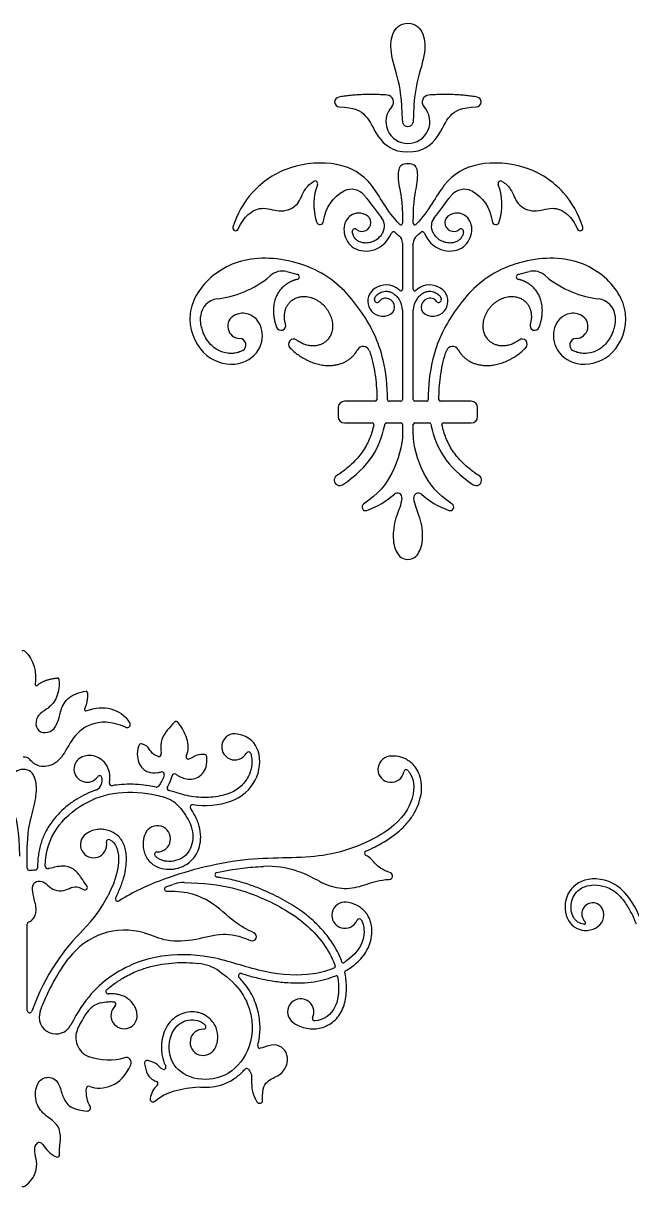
# Model space of a CAD drawing. Extents: x -103 to 101, y -110 to 99.
# Drawn here: x 56.3 to 78.24, y 56.62 to 98.58 of the extents above; entities that cross this region are included whole.
import ezdxf

# ---------------------------------------------------------------- set-up
doc = ezdxf.new("R2010")
doc.units = 0
doc.header["$MEASUREMENT"] = 0
doc.layers.add('LAYER_03', color=5, linetype='CONTINUOUS')

msp = doc.modelspace()

# ---------------------------------------------------------------- linework, layer by layer
at = {"layer": 'LAYER_03'}
for p, q in [((69.974, 90.648), (69.974, 88.984)), ((70.359, 88.984), (70.359, 90.648)), ((69.974, 88.233), (69.974, 85.004)), ((70.359, 85.004), (70.359, 88.233)), ((68.987, 84.946), (67.884, 84.946)), ((69.916, 84.946), (69.488, 84.946)), ((70.845, 84.946), (70.417, 84.946)), ((72.449, 84.946), (71.346, 84.946)), ((67.653, 84.715), (67.653, 84.393)), ((72.68, 84.393), (72.68, 84.715)), ((67.884, 84.162), (68.881, 84.162)), ((69.394, 84.162), (69.916, 84.162)), ((69.974, 84.104), (69.974, 83.802)), ((70.359, 83.802), (70.359, 84.104)), ((70.417, 84.162), (70.94, 84.162)), ((71.452, 84.162), (72.449, 84.162)), ((56.443, 68.108), (56.443, 68.543)), ((56.443, 62.973), (56.443, 66.085))]:
    msp.add_line(p, q, dxfattribs=at)
for centre, radius, start, end in [((67.702, 95.743), 0.176, 99.4625, 267.5783), ((69.401, 95.738), 0.251, 317.2903, 85.9672), ((70.933, 95.738), 0.251, 94.0328, 222.7097), ((72.631, 95.743), 0.176, 272.4217, 80.5375), ((70.167, 95.031), 0.791, 137.2903, 270), ((70.167, 95.031), 0.791, 270, 42.7097), ((66.819, 92.794), 0.0964, 337.6028, 122.1697), ((73.515, 92.794), 0.0964, 57.8303, 202.3972), ((68.134, 91.987), 0.604, 39.132, 116.1008), ((72.2, 91.987), 0.604, 63.8992, 140.868), ((68.517, 91.386), 0.314, 230.2886, 65.8224), ((68.853, 91.262), 0.47, 330.7855, 39.0433), ((71.481, 91.262), 0.47, 140.9567, 209.2145), ((71.816, 91.386), 0.314, 114.1776, 309.7114), ((63.956, 91.193), 0.0998, 162.394, 335.8694), ((66.998, 91.451), 0.132, 196.6817, 353.482), ((68.255, 91.07), 0.0964, 50.2886, 190.519), ((69.916, 91.364), 0.0578, 224.4165, 0.4136), ((70.418, 91.364), 0.0578, 179.5864, 315.5835), ((72.078, 91.07), 0.0964, 349.481, 129.7114), ((73.336, 91.451), 0.132, 186.518, 343.3183), ((76.378, 91.193), 0.0998, 204.1306, 17.606), ((69.649, 90.973), 0.0836, 47.7558, 156.1493), ((69.633, 90.648), 0.341, 0.0034, 48.5037), ((70.7, 90.648), 0.341, 131.4963, 179.9966), ((70.684, 90.973), 0.0836, 23.8507, 132.2442), ((65.654, 88.967), 0.676, 77.6407, 132.0818), ((66.165, 89.433), 0.092, 283.0485, 72.019), ((74.168, 89.433), 0.092, 107.981, 256.9515), ((74.68, 88.967), 0.676, 47.9182, 102.3593), ((69.916, 88.984), 0.0578, 227.8769, 0), ((70.417, 88.984), 0.0578, 180, 312.1231), ((63.37, 87.967), 0.676, 96.7093, 174.7966), ((69.056, 88.606), 0.0964, 165.4776, 320.8919), ((69.374, 88.348), 0.314, 287.7479, 140.8919), ((69.061, 88.064), 0.967, 35.6018, 40.3656), ((69.296, 88.233), 0.678, 360, 35.6027), ((71.038, 88.233), 0.678, 144.3973, 180), ((71.272, 88.064), 0.967, 139.6344, 144.3982), ((70.96, 88.348), 0.314, 39.1081, 252.2521), ((71.278, 88.606), 0.0964, 219.1081, 14.5224), ((76.963, 87.967), 0.676, 5.2034, 83.2907), ((64.117, 87.652), 0.442, 116.686, 268.4756), ((65.594, 87.677), 0.171, 200.8321, 16.7516), ((74.74, 87.677), 0.171, 163.2484, 339.1679), ((76.217, 87.652), 0.442, 271.5244, 63.314), ((64.099, 86.979), 0.231, 300.7109, 88.4756), ((66.047, 87.005), 0.185, 52.7703, 224.4056), ((68.557, 86.695), 0.232, 18.842, 151.405), ((71.776, 86.695), 0.232, 28.595, 161.158), ((74.286, 87.005), 0.185, 315.5944, 127.2297), ((76.234, 86.979), 0.231, 91.5244, 239.2891), ((67.884, 84.715), 0.231, 90, 180), ((68.987, 85.004), 0.0578, 270, 358.917), ((69.488, 85.004), 0.0578, 179.0423, 270), ((69.916, 85.004), 0.0578, 270, 360), ((70.417, 85.004), 0.0578, 180, 270), ((70.845, 85.004), 0.0578, 270, 0.9577), ((71.346, 85.004), 0.0578, 181.083, 270), ((72.449, 84.715), 0.231, 360, 90), ((67.884, 84.393), 0.231, 180, 270), ((72.449, 84.393), 0.231, 270, 360), ((68.881, 84.104), 0.0578, 347.1174, 90), ((69.394, 84.104), 0.0578, 90, 168.5885), ((69.916, 84.104), 0.0578, 0, 90), ((70.417, 84.104), 0.0578, 90, 180), ((70.94, 84.104), 0.0578, 11.4115, 90), ((71.452, 84.104), 0.0578, 90, 192.8826), ((67.703, 82.098), 0.193, 122.9562, 303.0028), ((72.631, 82.098), 0.193, 236.9972, 57.0438), ((69.791, 81.47), 0.164, 351.3488, 132.037), ((70.542, 81.47), 0.164, 47.963, 188.6512), ((68.645, 81.131), 0.131, 123.8019, 289.0491), ((71.688, 81.131), 0.131, 250.9509, 56.1981), ((56.302, 75.866), 0.085, 50.6048, 129.3952), ((56.775, 74.73), 0.0425, 173.3612, 311.1298), ((57.547, 74.921), 0.0425, 4.7218, 94.4213), ((58.568, 74.443), 0.0425, 5.3695, 95.7216), ((58.546, 73.819), 0.0425, 156.0101, 289.1473), ((60.05, 73.282), 0.108, 246.7004, 30.7964), ((61.819, 73.31), 0.085, 36.1219, 135.136), ((63.929, 72.48), 0.473, 78.6245, 331.4467), ((60.545, 72.501), 0.085, 78.497, 161.8275), ((61.195, 72.22), 0.085, 254.1245, 12.7812), ((62.834, 72.116), 0.085, 5.7688, 82.9464), ((64.419, 72.213), 0.085, 17.9109, 151.4467), ((58.601, 71.679), 0.473, 111.3914, 324.4158), ((62.256, 72.124), 0.085, 152.1748, 288.2149), ((69.56, 71.673), 0.473, 97.7891, 349.0622), ((59.054, 71.355), 0.085, 359.3923, 144.4158), ((61.302, 71.492), 0.085, 344.6885, 101.0284), ((61.752, 71.423), 0.085, 57.4085, 167.6753), ((70.107, 71.567), 0.085, 41.3355, 169.0622), ((58.848, 71.195), 0.275, 289.2846, 344.5623), ((59.494, 71.165), 0.085, 172.2676, 279.482), ((61.107, 71.114), 0.085, 257.8969, 325.2822), ((61.568, 70.992), 0.085, 148.9309, 253.1908), ((61.042, 69.54), 1.173, 42.8087, 73.7807), ((62.397, 70.314), 0.085, 82.3773, 215.5445), ((58.835, 68.953), 0.473, 124.8926, 11.0615), ((61.134, 69.164), 0.473, 268.41, 155.61), ((59.383, 69.06), 0.085, 59.5008, 191.0615), ((61.119, 68.606), 0.085, 88.41, 221.6219), ((68.687, 68.643), 0.085, 113.307, 244.9164), ((56.528, 68.108), 0.085, 180, 271.8489), ((56.727, 68.117), 0.085, 273.8233, 359.3547), ((57.181, 68.171), 0.085, 178.4039, 280.1159), ((65.128, 64.845), 3.327, 71.6605, 92.7698), ((62.083, 66.474), 1.114, 89.1787, 108.8367), ((63.294, 67.868), 0.085, 101.6988, 261.8668), ((69.491, 67.822), 0.122, 272.4154, 67.7869), ((58.521, 67.414), 0.0933, 237.1466, 38.129), ((61.48, 67.352), 0.085, 110.2251, 271.5588), ((55.14, 69.231), 4.717, 314.8231, 333.3737), ((59.708, 66.995), 0.085, 153.8044, 302.4519), ((67.897, 66.408), 0.473, 84.0356, 337.6979), ((76.83, 66.459), 0.395, 11.5841, 226.1006), ((56.528, 66.085), 0.085, 112.4701, 180), ((68.413, 66.197), 0.085, 29.2668, 157.6979), ((76.519, 66.135), 0.0541, 261.8113, 46.1006), ((59.965, 63.355), 2.516, 73.9585, 143.25), ((64.554, 65.637), 0.153, 246.1755, 66.1755), ((62.431, 63.029), 1.652, 55.6638, 83.6559), ((67.83, 64.73), 0.0425, 199.2092, 302.7102), ((64.143, 64.223), 0.085, 73.577, 224.2882), ((67.502, 64.552), 0.0425, 294.2903, 17.837), ((67.59, 64.189), 0.0425, 9.6626, 112.9975), ((67.933, 64.361), 0.0425, 120.4009, 191.8253), ((59.364, 63.658), 0.085, 130.9097, 273.092), ((66.305, 62.92), 0.473, 334.806, 234.2968), ((56.528, 62.973), 0.085, 180, 339.9381), ((57.479, 62.731), 0.606, 159.268, 333.2472), ((59.275, 62.46), 0.806, 103.5014, 146.643), ((59.936, 62.787), 0.473, 132.1397, 11.5012), ((59.562, 63.201), 0.085, 312.1397, 83.1683), ((66.809, 62.683), 0.085, 154.806, 274.5422), ((58.931, 61.997), 0.738, 153.2332, 249.4532), ((62.789, 61.824), 0.473, 88.7203, 330.9297), ((62.801, 62.381), 0.085, 268.7203, 42.9995), ((64.835, 61.695), 0.085, 164.4288, 271.3922), ((60.01, 61.093), 0.186, 334.5472, 110.3818), ((60.763, 61.074), 0.0927, 73.9858, 194.2958), ((61.361, 60.931), 0.085, 248.2, 27.9707), ((64.35, 60.793), 0.085, 59.2867, 138.6274), ((58.664, 60.16), 0.085, 63.8615, 174.7745), ((61.072, 60.335), 0.085, 309.4648, 70.8098), ((60.973, 59.775), 0.101, 166.5841, 313.0733), ((64.817, 59.737), 0.113, 209.491, 3.1608), ((58.611, 59.462), 0.116, 264.5407, 32.6894), ((56.885, 58.069), 0.141, 28.3474, 149.1043), ((57.526, 57.756), 0.0767, 240.947, 0.7453), ((56.302, 56.701), 0.085, 232.9762, 307.0238)]:
    msp.add_arc(centre, radius, start, end, dxfattribs=at)
for points, degree in [([(70.167, 94.844), (69.974, 94.844), (69.974, 95.188), (69.915, 96.33), (69.518, 97.467), (69.556, 98.224), (69.874, 98.579), (70.167, 98.579)], 3), ([(70.167, 98.579), (70.46, 98.579), (70.778, 98.224), (70.815, 97.467), (70.419, 96.33), (70.359, 95.188), (70.359, 94.844), (70.167, 94.844)], 3), ([(69.418, 95.989), (68.494, 96.054), (67.673, 95.917)], 2), ([(72.66, 95.917), (71.84, 96.054), (70.915, 95.989)], 2), ([(66.908, 92.757), (66.75, 92.374), (66.729, 91.886), (66.871, 91.413)], 3), ([(73.462, 91.413), (73.604, 91.886), (73.584, 92.374), (73.426, 92.757)], 3), ([(67.129, 91.436), (67.184, 91.919), (67.475, 92.337), (67.868, 92.53)], 3), ([(72.466, 92.53), (72.859, 92.337), (73.15, 91.919), (73.205, 91.436)], 3), ([(69.705, 91.035), (69.755, 90.99), (69.806, 90.946), (69.859, 90.904)], 3), ([(70.474, 90.904), (70.527, 90.946), (70.579, 90.99), (70.628, 91.035)], 3), ([(63.291, 88.638), (63.884, 88.708), (64.65, 88.973), (65.2, 89.469)], 3), ([(75.133, 89.469), (75.683, 88.973), (76.449, 88.708), (77.042, 88.638)], 3), ([(68.688, 81.008), (69.061, 81.137), (69.423, 81.359), (69.681, 81.592)], 3), ([(70.652, 81.592), (70.911, 81.359), (71.272, 81.137), (71.646, 81.008)], 3), ([(56.356, 75.932), (56.699, 75.65), (56.78, 75.139), (56.733, 74.735)], 3), ([(56.803, 74.698), (57.065, 74.927), (57.544, 74.964)], 2), ([(58.61, 74.447), (58.64, 74.136), (58.507, 73.837)], 2), ([(56.302, 71.67), (56.056, 71.67), (55.844, 71.38), (55.803, 70.833), (55.953, 70.101), (56.16, 69.492), (56.16, 68.543)], 3), ([(56.443, 68.543), (56.443, 69.492), (56.65, 70.101), (56.8, 70.833), (56.759, 71.38), (56.547, 71.67), (56.302, 71.67)], 3), ([(59.139, 71.354), (59.139, 71.285), (59.13, 71.208), (59.113, 71.122)], 3), ([(61.353, 71.379), (61.317, 71.29), (61.259, 71.184), (61.177, 71.065)], 3), ([(61.384, 71.47), (61.376, 71.442), (61.366, 71.412), (61.353, 71.379)], 3), ([(61.496, 71.036), (61.629, 71.256), (61.669, 71.441)], 2), ([(56.732, 68.032), (56.669, 68.028), (56.603, 68.025), (56.531, 68.023)], 3), ([(61.45, 67.432), (61.541, 67.465), (61.632, 67.497), (61.723, 67.528)], 3), ([(58.465, 65.885), (57.775, 65.2), (57.095, 64.277), (56.608, 62.944)], 3), ([(59.087, 63.244), (59.29, 63.293), (59.443, 63.3), (59.572, 63.285)], 3), ([(59.945, 61.268), (59.566, 61.127), (59.095, 61.148), (58.672, 61.306)], 3), ([(58.709, 59.525), (58.617, 59.668), (58.555, 59.907), (58.579, 60.167)], 3), ([(61.126, 60.269), (60.991, 60.158), (60.917, 59.974), (60.875, 59.799)], 3), ([(61.042, 59.701), (61.387, 60.023), (62.062, 60.19), (62.615, 60.217)], 3), ([(57.009, 58.136), (57.112, 57.946), (57.281, 57.804), (57.489, 57.689)], 3)]:
    msp.add_open_spline(points, degree=degree, dxfattribs=at)
for points, knots in [([(67.695, 95.567), (68.233, 95.545), (68.738, 95.284), (69.009, 94.479), (69.602, 93.937), (70.167, 93.937)], [76.467334, 76.467334, 76.467334, 76.467334, 77.019314, 77.654944, 78.290573, 78.290573, 78.290573, 78.290573]), ([(70.167, 93.937), (70.731, 93.937), (71.325, 94.479), (71.596, 95.284), (72.1, 95.545), (72.639, 95.567)], [78.290573, 78.290573, 78.290573, 78.290573, 78.926203, 79.561833, 80.113812, 80.113812, 80.113812, 80.113812]), ([(69.874, 91.323), (69.389, 91.819), (68.92, 92.918), (67.7, 93.629), (65.862, 93.501), (64.514, 92.598), (64.011, 91.698), (63.861, 91.223)], [993.670065, 993.670065, 993.670065, 993.670065, 994.528056, 995.442689, 996.357322, 997.271955, 998.078599, 998.078599, 998.078599, 998.078599]), ([(76.473, 91.223), (76.322, 91.698), (75.82, 92.598), (74.471, 93.501), (72.634, 93.629), (71.414, 92.918), (70.944, 91.819), (70.459, 91.323)], [986.455042, 986.455042, 986.455042, 986.455042, 987.261687, 988.176319, 989.090952, 990.005585, 990.863576, 990.863576, 990.863576, 990.863576]), ([(70.167, 93.507), (69.974, 93.507), (69.783, 93.392), (69.824, 92.682), (69.967, 92.262), (69.973, 91.364)], [992.266821, 992.266821, 992.266821, 992.266821, 992.717924, 993.169028, 993.598857, 993.598857, 993.598857, 993.598857]), ([(70.36, 91.364), (70.366, 92.262), (70.509, 92.682), (70.55, 93.392), (70.359, 93.507), (70.167, 93.507)], [990.934784, 990.934784, 990.934784, 990.934784, 991.364613, 991.815717, 992.266821, 992.266821, 992.266821, 992.266821]), ([(64.047, 91.152), (64.16, 91.404), (64.451, 91.778), (64.951, 91.988), (65.612, 91.715), (66.277, 92.021), (66.367, 92.532), (66.646, 92.799), (66.767, 92.876)], [998.235364, 998.235364, 998.235364, 998.235364, 998.598274, 999.086519, 999.574764, 1000.063009, 1000.551254, 1000.828061, 1000.828061, 1000.828061, 1000.828061]), ([(73.566, 92.876), (73.687, 92.799), (73.966, 92.532), (74.057, 92.021), (74.721, 91.715), (75.382, 91.988), (75.882, 91.778), (76.174, 91.404), (76.287, 91.152)], [1091.864537, 1091.864537, 1091.864537, 1091.864537, 1092.141344, 1092.62959, 1093.117835, 1093.60608, 1094.094325, 1094.457234, 1094.457234, 1094.457234, 1094.457234]), ([(68.603, 92.369), (68.626, 92.339), (68.801, 92.119), (69.006, 91.82), (69.218, 91.559)], [1003.0715554, 1003.0715554, 1003.0715554, 1003.0715554, 1003.1110444, 1003.3554427, 1003.3554427, 1003.3554427, 1003.3554427]), ([(71.116, 91.559), (71.328, 91.82), (71.533, 92.119), (71.707, 92.339), (71.731, 92.369)], [1089.3371557, 1089.3371557, 1089.3371557, 1089.3371557, 1089.581554, 1089.621043, 1089.621043, 1089.621043, 1089.621043]), ([(68.645, 91.672), (68.395, 91.784), (67.965, 91.649), (67.785, 91.096), (68.077, 90.437), (68.852, 90.271), (69.407, 90.632), (69.573, 91.007)], [1005.076339, 1005.076339, 1005.076339, 1005.076339, 1005.471609, 1005.918168, 1006.364726, 1006.811284, 1007.219431, 1007.219431, 1007.219431, 1007.219431]), ([(70.761, 91.007), (70.927, 90.632), (71.481, 90.271), (72.256, 90.437), (72.548, 91.096), (72.368, 91.649), (71.938, 91.784), (71.688, 91.672)], [1085.473168, 1085.473168, 1085.473168, 1085.473168, 1085.881314, 1086.327872, 1086.774431, 1087.220989, 1087.616259, 1087.616259, 1087.616259, 1087.616259]), ([(69.263, 91.033), (69.244, 91), (69.182, 90.902), (69.05, 90.769), (68.872, 90.684), (68.701, 90.649), (68.546, 90.655), (68.413, 90.697), (68.308, 90.765), (68.23, 90.858), (68.182, 90.96), (68.165, 91.028), (68.16, 91.053)], [1003.646046, 1003.646046, 1003.646046, 1003.646046, 1003.7055123, 1003.827345, 1003.9321003, 1004.0099872, 1004.0965198, 1004.1720922, 1004.2248967, 1004.2901909, 1004.3588828, 1004.398713, 1004.398713, 1004.398713, 1004.398713]), ([(72.173, 91.053), (72.168, 91.028), (72.151, 90.96), (72.104, 90.858), (72.026, 90.765), (71.921, 90.697), (71.788, 90.655), (71.632, 90.649), (71.462, 90.684), (71.283, 90.769), (71.152, 90.902), (71.089, 91), (71.07, 91.033)], [1088.2938854, 1088.2938854, 1088.2938854, 1088.2938854, 1088.3337155, 1088.4024074, 1088.4677016, 1088.5205061, 1088.5960785, 1088.6826112, 1088.760498, 1088.8652534, 1088.987086, 1089.0465523, 1089.0465523, 1089.0465523, 1089.0465523]), ([(69.431, 85.005), (69.439, 85.51), (69.275, 86.793), (68.589, 88.158), (67.233, 89.73), (64.786, 90.317), (63.039, 89.623), (62.047, 88.121), (62.675, 86.512), (63.991, 86.121), (64.917, 86.739), (64.973, 87.662), (64.537, 88.119), (64.105, 88.14), (63.919, 88.046)], [1013.417736, 1013.417736, 1013.417736, 1013.417736, 1013.930584, 1014.763853, 1015.597122, 1016.430391, 1017.26366, 1018.096929, 1018.930198, 1019.763467, 1020.596736, 1021.430005, 1022.263274, 1022.7996, 1022.7996, 1022.7996, 1022.7996]), ([(76.415, 88.046), (76.229, 88.14), (75.796, 88.119), (75.36, 87.662), (75.417, 86.739), (76.342, 86.121), (77.659, 86.512), (78.286, 88.121), (77.294, 89.623), (75.547, 90.317), (73.1, 89.73), (71.744, 88.158), (71.059, 86.793), (70.894, 85.51), (70.903, 85.005)], [1069.892999, 1069.892999, 1069.892999, 1069.892999, 1070.429324, 1071.262593, 1072.095862, 1072.929131, 1073.7624, 1074.595669, 1075.428938, 1076.262207, 1077.095476, 1077.928745, 1078.762014, 1079.274863, 1079.274863, 1079.274863, 1079.274863]), ([(65.798, 89.628), (65.921, 89.601), (66.053, 89.566), (66.183, 89.524), (66.194, 89.521)], [1026.8310025, 1026.8310025, 1026.8310025, 1026.8310025, 1027.0260219, 1027.0437066, 1027.0437066, 1027.0437066, 1027.0437066]), ([(74.14, 89.521), (74.151, 89.524), (74.281, 89.566), (74.413, 89.601), (74.535, 89.628)], [1065.6488917, 1065.6488917, 1065.6488917, 1065.6488917, 1065.6665765, 1065.8615959, 1065.8615959, 1065.8615959, 1065.8615959]), ([(69.877, 88.941), (69.566, 89.222), (68.824, 89.116), (68.586, 88.345), (69.1, 87.931), (69.469, 88.049)], [1008.429563, 1008.429563, 1008.429563, 1008.429563, 1008.877003, 1009.371453, 1009.82854, 1009.82854, 1009.82854, 1009.82854]), ([(70.864, 88.049), (71.234, 87.931), (71.747, 88.345), (71.509, 89.116), (70.767, 89.222), (70.456, 88.941)], [1082.864059, 1082.864059, 1082.864059, 1082.864059, 1083.321146, 1083.815595, 1084.263036, 1084.263036, 1084.263036, 1084.263036]), ([(68.963, 88.63), (68.965, 88.641), (68.982, 88.693), (69.041, 88.784), (69.171, 88.874), (69.327, 88.919), (69.471, 88.91), (69.588, 88.867), (69.698, 88.797), (69.764, 88.73), (69.798, 88.691)], [1010.5694235, 1010.5694235, 1010.5694235, 1010.5694235, 1010.5867811, 1010.6534405, 1010.7349762, 1010.829444, 1010.9018749, 1010.957256, 1011.0224425, 1011.1030266, 1011.1030266, 1011.1030266, 1011.1030266]), ([(70.536, 88.691), (70.569, 88.73), (70.636, 88.797), (70.745, 88.867), (70.862, 88.91), (71.007, 88.919), (71.162, 88.874), (71.292, 88.784), (71.352, 88.693), (71.368, 88.641), (71.371, 88.63)], [1081.5895717, 1081.5895717, 1081.5895717, 1081.5895717, 1081.6701558, 1081.7353424, 1081.7907234, 1081.8631544, 1081.9576221, 1082.0391579, 1082.1058173, 1082.1231748, 1082.1231748, 1082.1231748, 1082.1231748]), ([(64.217, 86.78), (64.202, 86.771), (64.141, 86.738), (64.024, 86.693), (63.859, 86.664), (63.61, 86.673), (63.356, 86.756), (63.126, 86.916), (62.969, 87.086), (62.837, 87.297), (62.713, 87.609), (62.682, 87.865), (62.697, 88.028)], [1023.715948, 1023.715948, 1023.715948, 1023.715948, 1023.743593, 1023.824407, 1023.909942, 1024.003319, 1024.20913, 1024.319221, 1024.437208, 1024.567241, 1024.703756, 1024.959955, 1024.959955, 1024.959955, 1024.959955]), ([(77.636, 88.028), (77.651, 87.865), (77.62, 87.609), (77.496, 87.297), (77.365, 87.086), (77.208, 86.916), (76.977, 86.756), (76.723, 86.673), (76.475, 86.664), (76.31, 86.693), (76.193, 86.738), (76.132, 86.771), (76.116, 86.78)], [1067.732643, 1067.732643, 1067.732643, 1067.732643, 1067.988843, 1068.125358, 1068.255391, 1068.373377, 1068.483468, 1068.689279, 1068.782656, 1068.868191, 1068.949005, 1068.976651, 1068.976651, 1068.976651, 1068.976651]), ([(68.777, 86.77), (68.787, 86.74), (68.841, 86.577), (68.924, 86.264), (69.023, 85.706), (69.05, 85.278), (69.045, 85.003)], [1036.8340061, 1036.8340061, 1036.8340061, 1036.8340061, 1036.8833184, 1037.1008408, 1037.3377145, 1037.7655648, 1037.7655648, 1037.7655648, 1037.7655648]), ([(71.288, 85.003), (71.283, 85.278), (71.311, 85.706), (71.41, 86.264), (71.492, 86.577), (71.546, 86.74), (71.556, 86.77)], [1054.9270335, 1054.9270335, 1054.9270335, 1054.9270335, 1055.3548839, 1055.5917575, 1055.8092799, 1055.8585922, 1055.8585922, 1055.8585922, 1055.8585922]), ([(68.938, 84.091), (68.92, 84.013), (68.857, 83.774), (68.701, 83.378), (68.394, 82.918), (68.011, 82.547), (67.722, 82.34), (67.598, 82.259)], [1039.499412, 1039.499412, 1039.499412, 1039.499412, 1039.624774, 1039.883184, 1040.158902, 1040.479639, 1040.71051, 1040.71051, 1040.71051, 1040.71051]), ([(67.808, 81.936), (68.793, 82.576), (69.17, 83.319), (69.333, 84.094), (69.337, 84.115)], [1041.0245833, 1041.0245833, 1041.0245833, 1041.0245833, 1041.7871332, 1041.8086522, 1041.8086522, 1041.8086522, 1041.8086522]), ([(70.997, 84.115), (71.001, 84.094), (71.163, 83.319), (71.54, 82.576), (72.526, 81.936)], [1050.8839461, 1050.8839461, 1050.8839461, 1050.8839461, 1050.9054652, 1051.6680151, 1051.6680151, 1051.6680151, 1051.6680151]), ([(72.735, 82.259), (72.611, 82.34), (72.323, 82.547), (71.939, 82.918), (71.633, 83.378), (71.477, 83.774), (71.414, 84.013), (71.396, 84.091)], [1051.982089, 1051.982089, 1051.982089, 1051.982089, 1052.21296, 1052.533697, 1052.809414, 1053.067824, 1053.193187, 1053.193187, 1053.193187, 1053.193187]), ([(69.974, 83.802), (69.974, 83.359), (69.695, 82.35), (69.111, 81.601), (68.572, 81.24)], [1042.32493, 1042.32493, 1042.32493, 1042.32493, 1043.211046, 1043.979722, 1043.979722, 1043.979722, 1043.979722]), ([(71.761, 81.24), (71.222, 81.601), (70.638, 82.35), (70.359, 83.359), (70.359, 83.802)], [1048.712876, 1048.712876, 1048.712876, 1048.712876, 1049.481552, 1050.367669, 1050.367669, 1050.367669, 1050.367669]), ([(69.954, 81.445), (69.916, 81.195), (69.719, 80.77), (69.587, 80.083), (69.729, 79.444), (69.974, 79.244), (70.167, 79.244)], [1044.96816, 1044.96816, 1044.96816, 1044.96816, 1045.243925, 1045.611383, 1045.978841, 1046.346299, 1046.346299, 1046.346299, 1046.346299]), ([(70.167, 79.244), (70.359, 79.244), (70.605, 79.444), (70.746, 80.083), (70.615, 80.77), (70.418, 81.195), (70.38, 81.445)], [1046.346299, 1046.346299, 1046.346299, 1046.346299, 1046.713757, 1047.081216, 1047.448674, 1047.724438, 1047.724438, 1047.724438, 1047.724438]), ([(57.589, 74.925), (57.617, 74.594), (57.491, 74.143), (57.157, 73.832), (56.768, 73.613), (56.727, 73.16), (56.977, 72.953), (57.383, 73.046), (57.556, 73.363), (57.627, 73.709), (57.816, 74.25), (58.321, 74.461), (58.564, 74.486)], [217.050018, 217.050018, 217.050018, 217.050018, 217.409377, 217.78365, 218.157922, 218.532194, 218.906467, 219.280739, 219.655012, 220.029284, 220.403557, 220.757445, 220.757445, 220.757445, 220.757445]), ([(58.559, 73.779), (58.908, 73.9), (59.465, 73.934), (59.964, 73.638), (60.143, 73.338)], [221.334422, 221.334422, 221.334422, 221.334422, 222.031059, 222.703739, 222.703739, 222.703739, 222.703739]), ([(60.007, 73.183), (59.461, 73.418), (58.634, 73.379), (58, 72.733), (57.668, 71.962), (57.069, 71.697), (56.573, 71.892), (56.517, 72.11), (56.302, 72.11)], [222.896206, 222.896206, 222.896206, 222.896206, 223.451192, 224.051369, 224.651547, 225.251725, 225.851902, 226.45208, 226.45208, 226.45208, 226.45208]), ([(61.758, 73.37), (61.551, 73.162), (61.284, 72.826), (61.242, 72.501), (61.264, 72.303), (61.278, 72.239)], [2805.4577778, 2805.4577778, 2805.4577778, 2805.4577778, 2805.7892767, 2806.1564622, 2806.3646631, 2806.3646631, 2806.3646631, 2806.3646631]), ([(62.181, 72.164), (62.283, 72.357), (62.23, 72.818), (62.016, 73.183), (61.887, 73.36)], [2804.3879143, 2804.3879143, 2804.3879143, 2804.3879143, 2804.8454535, 2805.3540905, 2805.3540905, 2805.3540905, 2805.3540905]), ([(62.408, 70.398), (62.858, 70.338), (63.91, 70.408), (64.785, 71.217), (64.916, 72.328), (64.472, 72.853), (64.022, 72.943)], [2793.667146, 2793.667146, 2793.667146, 2793.667146, 2794.62542, 2795.608687, 2796.591953, 2797.41415, 2797.41415, 2797.41415, 2797.41415]), ([(60.465, 72.528), (60.368, 72.232), (60.474, 71.765), (60.799, 71.543), (61.06, 71.531), (61.242, 71.567), (61.286, 71.576)], [2807.216807, 2807.216807, 2807.216807, 2807.216807, 2807.5917, 2807.994781, 2808.397861, 2808.524102, 2808.524102, 2808.524102, 2808.524102]), ([(61.172, 72.138), (61.038, 72.176), (60.875, 72.295), (60.791, 72.538), (60.562, 72.585)], [2806.4889201, 2806.4889201, 2806.4889201, 2806.4889201, 2806.779253, 2807.1295435, 2807.1295435, 2807.1295435, 2807.1295435]), ([(64.5, 72.24), (64.509, 72.211), (64.535, 72.11), (64.551, 71.929), (64.513, 71.618), (64.382, 71.32), (64.167, 71.069), (63.958, 70.909), (63.701, 70.783), (63.396, 70.699), (63.06, 70.655), (62.712, 70.65), (62.371, 70.683), (62.046, 70.757), (61.774, 70.84), (61.606, 70.892), (61.544, 70.91)], [2799.025874, 2799.025874, 2799.025874, 2799.025874, 2799.089788, 2799.245293, 2799.409669, 2799.749114, 2799.922145, 2800.104802, 2800.303601, 2800.526495, 2800.770226, 2801.020931, 2801.262346, 2801.492806, 2801.727128, 2801.864309, 2801.864309, 2801.864309, 2801.864309]), ([(62.844, 72.201), (62.654, 72.224), (62.487, 72.157), (62.358, 72.068), (62.283, 72.044)], [2803.7701874, 2803.7701874, 2803.7701874, 2803.7701874, 2804.0600081, 2804.2454535, 2804.2454535, 2804.2454535, 2804.2454535]), ([(59.409, 71.176), (59.413, 71.202), (59.427, 71.328), (59.423, 71.551), (59.323, 71.823), (59.138, 72.024), (58.897, 72.154), (58.645, 72.182), (58.489, 72.143), (58.428, 72.119)], [2810.312235, 2810.312235, 2810.312235, 2810.312235, 2810.365934, 2810.58136, 2810.780946, 2810.966553, 2811.150532, 2811.352817, 2811.489945, 2811.489945, 2811.489945, 2811.489945]), ([(61.798, 71.495), (61.825, 71.477), (61.962, 71.39), (62.287, 71.26), (62.795, 71.428), (62.946, 71.849), (62.918, 72.125)], [2802.404757, 2802.404757, 2802.404757, 2802.404757, 2802.509275, 2802.912355, 2803.315436, 2803.689367, 2803.689367, 2803.689367, 2803.689367]), ([(68.653, 68.721), (68.766, 68.769), (69.054, 68.904), (69.478, 69.147), (69.89, 69.46), (70.207, 69.793), (70.434, 70.14), (70.584, 70.494), (70.665, 70.851), (70.666, 71.212), (70.579, 71.528), (70.437, 71.758), (70.288, 71.914), (70.131, 72.026), (69.88, 72.14), (69.657, 72.161), (69.506, 72.142), (69.496, 72.141)], [2750.533552, 2750.533552, 2750.533552, 2750.533552, 2750.793706, 2751.205542, 2751.566885, 2751.886462, 2752.174476, 2752.440708, 2752.696935, 2752.947623, 2753.197546, 2753.383581, 2753.515435, 2753.651442, 2753.792028, 2754.093498, 2754.11513, 2754.11513, 2754.11513, 2754.11513]), ([(70.171, 71.623), (70.195, 71.596), (70.423, 71.296), (70.412, 70.491), (69.556, 69.359), (67.153, 68.365), (64.52, 68.581), (61.663, 67.896), (60.255, 67.243), (59.753, 66.924)], [2755.711752, 2755.711752, 2755.711752, 2755.711752, 2755.901641, 2757.686231, 2759.470821, 2761.255411, 2763.040001, 2764.824591, 2765.865225, 2765.865225, 2765.865225, 2765.865225]), ([(58.938, 70.935), (58.812, 70.891), (58.57, 70.79), (58.229, 70.6), (57.804, 70.304), (57.406, 69.91), (57.1, 69.429), (56.928, 69.003), (56.834, 68.569), (56.813, 68.267), (56.812, 68.116)], [2813.215407, 2813.215407, 2813.215407, 2813.215407, 2813.500036, 2813.768442, 2814.041202, 2814.595185, 2814.944296, 2815.242786, 2815.562809, 2815.882024, 2815.882024, 2815.882024, 2815.882024]), ([(61.089, 71.031), (61.007, 71.048), (60.664, 71.112), (60.185, 71.146), (59.739, 71.116), (59.559, 71.09), (59.508, 71.081)], [2809.07681, 2809.07681, 2809.07681, 2809.07681, 2809.255636, 2809.813687, 2810.090654, 2810.19996, 2810.19996, 2810.19996, 2810.19996]), ([(57.096, 68.173), (57.112, 68.738), (57.414, 69.604), (58.449, 70.494), (59.684, 70.914), (60.771, 70.831), (61.282, 70.692), (61.37, 70.666)], [2781.471853, 2781.471853, 2781.471853, 2781.471853, 2782.399755, 2783.383022, 2784.366288, 2785.349554, 2785.555667, 2785.555667, 2785.555667, 2785.555667]), ([(60.704, 69.359), (60.688, 69.325), (60.658, 69.249), (60.621, 69.095), (60.612, 68.903), (60.652, 68.695), (60.752, 68.457), (60.957, 68.222), (61.286, 68.078), (61.633, 68.052), (61.977, 68.12), (62.288, 68.291), (62.525, 68.557), (62.669, 68.883), (62.714, 69.246), (62.656, 69.628), (62.518, 69.972), (62.389, 70.179), (62.328, 70.264)], [2790.141013, 2790.141013, 2790.141013, 2790.141013, 2790.220693, 2790.313809, 2790.475117, 2790.623451, 2790.760291, 2791.019852, 2791.265804, 2791.506356, 2791.750079, 2791.999966, 2792.246991, 2792.493403, 2792.74611, 2793.013325, 2793.305586, 2793.527693, 2793.527693, 2793.527693, 2793.527693]), ([(61.903, 70.337), (62.106, 70.118), (62.408, 69.624), (62.457, 68.949), (62.072, 68.398), (61.44, 68.3), (61.144, 68.45), (61.055, 68.55)], [2786.00323, 2786.00323, 2786.00323, 2786.00323, 2786.428431, 2787.009553, 2787.590675, 2788.171797, 2788.562359, 2788.562359, 2788.562359, 2788.562359]), ([(59.632, 67.033), (59.65, 67.07), (59.73, 67.237), (59.828, 67.468), (59.93, 67.775), (59.995, 68.042), (60.025, 68.333), (60.02, 68.586), (59.985, 68.81), (59.913, 69.011), (59.805, 69.185), (59.663, 69.323), (59.498, 69.422), (59.314, 69.488), (59.114, 69.516), (58.899, 69.498), (58.712, 69.432), (58.605, 69.368), (58.565, 69.341)], [2766.020888, 2766.020888, 2766.020888, 2766.020888, 2766.108722, 2766.412836, 2766.55121, 2766.79249, 2766.995228, 2767.168565, 2767.32638, 2767.474878, 2767.617879, 2767.756564, 2767.890819, 2768.0248, 2768.166554, 2768.31749, 2768.478628, 2768.581472, 2768.581472, 2768.581472, 2768.581472]), ([(59.426, 69.133), (59.618, 69.02), (59.828, 68.637), (59.671, 67.744), (59.357, 67.117)], [2770.152394, 2770.152394, 2770.152394, 2770.152394, 2771.10993, 2771.876659, 2771.876659, 2771.876659, 2771.876659]), ([(69.537, 67.935), (69.206, 68.07), (69.021, 68.205), (68.814, 68.489), (68.651, 68.566)], [2749.5298872, 2749.5298872, 2749.5298872, 2749.5298872, 2750.0113096, 2750.3957311, 2750.3957311, 2750.3957311, 2750.3957311]), ([(58.594, 67.472), (58.511, 67.577), (58.376, 67.79), (58.137, 68.103), (57.708, 68.222), (57.428, 68.13), (57.204, 68.089), (57.196, 68.087)], [2779.807605, 2779.807605, 2779.807605, 2779.807605, 2780.089985, 2780.50983, 2780.929676, 2781.349521, 2781.36534, 2781.36534, 2781.36534, 2781.36534]), ([(63.276, 67.952), (63.436, 67.985), (63.838, 68.06), (64.368, 68.13), (64.773, 68.159), (64.933, 68.167), (64.967, 68.168)], [2744.524573, 2744.524573, 2744.524573, 2744.524573, 2744.869711, 2745.388996, 2745.656327, 2745.728595, 2745.728595, 2745.728595, 2745.728595]), ([(66.175, 68.003), (66.31, 67.959), (66.713, 67.8), (67.193, 67.476), (67.996, 67.313), (68.655, 67.514), (69.135, 67.685), (69.496, 67.701)], [2746.593566, 2746.593566, 2746.593566, 2746.593566, 2746.854256, 2747.484971, 2748.115685, 2748.746399, 2749.297169, 2749.297169, 2749.297169, 2749.297169]), ([(56.496, 66.163), (56.545, 66.184), (56.698, 66.28), (56.816, 66.57), (56.667, 67.08), (56.607, 67.442), (56.741, 67.669), (57.072, 67.631), (57.277, 67.364), (57.6, 67.259), (57.915, 67.335), (58.124, 67.469), (58.338, 67.421), (58.47, 67.336)], [2776.841759, 2776.841759, 2776.841759, 2776.841759, 2776.942542, 2777.21606, 2777.489579, 2777.763097, 2778.036616, 2778.310135, 2778.583653, 2778.857172, 2779.13069, 2779.404209, 2779.622588, 2779.622588, 2779.622588, 2779.622588]), ([(62.099, 67.588), (63.525, 67.567), (65.163, 66.993), (66.626, 66.083), (67.349, 65.137), (67.534, 64.589), (67.542, 64.565)], [206.32021, 206.32021, 206.32021, 206.32021, 207.569322, 208.873686, 210.17805, 210.238424, 210.238424, 210.238424, 210.238424]), ([(67.79, 64.716), (67.763, 64.793), (67.649, 65.083), (67.374, 65.55), (66.973, 66.011), (66.518, 66.425), (65.995, 66.798), (65.44, 67.096), (64.94, 67.324), (64.502, 67.498), (63.992, 67.654), (63.576, 67.74), (63.329, 67.777), (63.282, 67.784)], [2740.333983, 2740.333983, 2740.333983, 2740.333983, 2740.507958, 2740.991599, 2741.475696, 2741.797655, 2742.293277, 2742.832313, 2743.12876, 2743.457204, 2743.828855, 2744.255173, 2744.356845, 2744.356845, 2744.356845, 2744.356845]), ([(78.555, 66.273), (78.19, 67.145), (77.365, 67.825), (76.204, 67.684), (75.716, 66.867), (75.97, 65.936), (76.858, 65.748), (77.283, 66.217), (77.217, 66.538)], [1349.077419, 1349.077419, 1349.077419, 1349.077419, 1349.758303, 1350.494597, 1351.23089, 1351.967183, 1352.703477, 1353.372428, 1353.372428, 1353.372428, 1353.372428]), ([(64.616, 65.777), (64.379, 65.881), (63.751, 66.234), (63.243, 66.857), (62.233, 67.287), (61.482, 67.267)], [203.00637, 203.00637, 203.00637, 203.00637, 203.741705, 204.809828, 205.67751, 205.67751, 205.67751, 205.67751]), ([(76.511, 66.081), (76.435, 66.092), (76.326, 66.132), (76.207, 66.232), (76.11, 66.368), (76.041, 66.583), (76.045, 66.864), (76.146, 67.134), (76.324, 67.331), (76.578, 67.468), (76.91, 67.526), (77.253, 67.461), (77.544, 67.326), (77.776, 67.144), (78.007, 66.868), (78.218, 66.509), (78.339, 66.234), (78.395, 66.094)], [1354.267939, 1354.267939, 1354.267939, 1354.267939, 1354.395129, 1354.457552, 1354.523382, 1354.671038, 1354.828524, 1354.984308, 1355.142627, 1355.262105, 1355.460063, 1355.693023, 1355.836331, 1355.989835, 1356.181967, 1356.431016, 1356.681592, 1356.681592, 1356.681592, 1356.681592]), ([(67.911, 64.397), (67.979, 64.437), (68.137, 64.538), (68.363, 64.719), (68.576, 64.949), (68.71, 65.166), (68.789, 65.354), (68.848, 65.554), (68.881, 65.802), (68.856, 66.055), (68.798, 66.252), (68.722, 66.408), (68.615, 66.552), (68.479, 66.677), (68.262, 66.81), (68.075, 66.865), (67.946, 66.878)], [2733.993934, 2733.993934, 2733.993934, 2733.993934, 2734.160803, 2734.389425, 2734.606449, 2734.820596, 2734.927789, 2735.037008, 2735.260719, 2735.453642, 2735.57212, 2735.694098, 2735.820325, 2735.950671, 2736.082825, 2736.357227, 2736.357227, 2736.357227, 2736.357227]), ([(68.487, 66.238), (68.606, 66.025), (68.613, 65.408), (68.231, 64.949), (67.889, 64.717), (67.853, 64.694)], [2737.968496, 2737.968496, 2737.968496, 2737.968496, 2738.925754, 2740.145659, 2740.27979, 2740.27979, 2740.27979, 2740.27979]), ([(60.66, 65.773), (60.976, 65.682), (61.462, 65.433), (62.572, 65.512), (63.403, 65.792), (64.085, 65.677), (64.492, 65.498)], [199.296656, 199.296656, 199.296656, 199.296656, 200.084783, 201.003508, 201.922233, 202.667958, 202.667958, 202.667958, 202.667958]), ([(56.911, 62.946), (56.995, 63.166), (57.236, 63.735), (57.597, 64.371), (57.883, 64.772), (57.949, 64.861)], [218.145738, 218.145738, 218.145738, 218.145738, 218.643988, 219.453719, 219.68737, 219.68737, 219.68737, 219.68737]), ([(67.519, 64.513), (67.299, 64.413), (66.599, 64.197), (64.985, 64.282), (63.241, 64.948), (61.43, 65.061), (59.637, 64.507), (58.492, 63.394), (58.02, 62.458)], [210.282169, 210.282169, 210.282169, 210.282169, 210.981766, 212.201671, 213.421577, 214.641482, 215.861388, 216.846459, 216.846459, 216.846459, 216.846459]), ([(59.308, 63.722), (59.386, 63.789), (59.572, 63.937), (59.918, 64.165), (60.347, 64.382), (60.823, 64.547), (61.295, 64.648), (61.891, 64.714), (62.331, 64.703), (62.613, 64.672)], [2699.864178, 2699.864178, 2699.864178, 2699.864178, 2700.075927, 2700.366517, 2700.740852, 2701.093116, 2701.432194, 2701.761081, 2702.361768, 2702.361768, 2702.361768, 2702.361768]), ([(63.363, 64.394), (64.12, 63.877), (64.711, 62.682), (64.42, 61.278), (63.483, 60.447), (62.243, 60.46), (61.491, 61.16), (61.58, 62.272), (62.214, 62.727), (62.705, 62.609), (62.863, 62.439)], [2702.931423, 2702.931423, 2702.931423, 2702.931423, 2703.722227, 2704.625587, 2705.528946, 2706.432306, 2707.335665, 2708.239025, 2709.142384, 2709.951888, 2709.951888, 2709.951888, 2709.951888]), ([(64.167, 64.304), (64.224, 64.287), (64.442, 64.224), (64.787, 64.131), (65.245, 64.038), (65.706, 63.98), (66.198, 63.96), (66.666, 63.986), (67.097, 64.061), (67.393, 64.154), (67.545, 64.216), (67.574, 64.228)], [2725.230623, 2725.230623, 2725.230623, 2725.230623, 2725.356227, 2725.712074, 2725.985893, 2726.345772, 2726.695056, 2727.02741, 2727.336599, 2727.618129, 2727.683832, 2727.683832, 2727.683832, 2727.683832]), ([(66.029, 62.536), (66.087, 62.494), (66.3, 62.37), (66.714, 62.276), (67.146, 62.357), (67.447, 62.534), (67.642, 62.722), (67.795, 62.959), (67.896, 63.236), (67.948, 63.538), (67.959, 63.915), (67.926, 64.188), (67.891, 64.352)], [2731.504461, 2731.504461, 2731.504461, 2731.504461, 2731.657361, 2732.023374, 2732.3837, 2732.56719, 2732.756196, 2732.953553, 2733.160959, 2733.376457, 2733.601172, 2733.956536, 2733.956536, 2733.956536, 2733.956536]), ([(64.753, 61.718), (64.78, 61.817), (64.836, 62.086), (64.847, 62.553), (64.739, 63.129), (64.518, 63.621), (64.269, 63.961), (64.135, 64.109), (64.082, 64.163)], [2723.199776, 2723.199776, 2723.199776, 2723.199776, 2723.415982, 2723.78086, 2724.18303, 2724.648993, 2724.913499, 2725.072799, 2725.072799, 2725.072799, 2725.072799]), ([(67.632, 64.196), (67.698, 63.81), (67.646, 62.954), (67.131, 62.623), (66.816, 62.598)], [2727.737938, 2727.737938, 2727.737938, 2727.737938, 2728.680332, 2729.868365, 2729.868365, 2729.868365, 2729.868365]), ([(60.4, 62.881), (60.389, 62.931), (60.36, 63.031), (60.269, 63.218), (60.091, 63.41), (59.858, 63.517), (59.66, 63.562), (59.512, 63.577), (59.414, 63.576), (59.369, 63.573)], [2698.7517442, 2698.7517442, 2698.7517442, 2698.7517442, 2698.8596463, 2698.9715841, 2699.190192, 2699.4014662, 2699.5067845, 2699.6197232, 2699.7152849, 2699.7152849, 2699.7152849, 2699.7152849]), ([(58.272, 62.33), (58.312, 62.408), (58.415, 62.603), (58.529, 62.792), (58.602, 62.904)], [2696.0168333, 2696.0168333, 2696.0168333, 2696.0168333, 2696.2012916, 2696.4839647, 2696.4839647, 2696.4839647, 2696.4839647]), ([(63.202, 61.594), (63.211, 61.61), (63.253, 61.692), (63.307, 61.848), (63.327, 62.122), (63.252, 62.388), (63.077, 62.646), (62.889, 62.795), (62.692, 62.878), (62.493, 62.926), (62.239, 62.926), (61.946, 62.841), (61.686, 62.672), (61.478, 62.426), (61.339, 62.121), (61.274, 61.78), (61.278, 61.485), (61.324, 61.249), (61.375, 61.096), (61.418, 61.006), (61.436, 60.971)], [2711.502604, 2711.502604, 2711.502604, 2711.502604, 2711.540708, 2711.699289, 2711.847696, 2712.117418, 2712.272647, 2712.50425, 2712.615266, 2712.72359, 2712.935986, 2713.147099, 2713.362315, 2713.58607, 2713.821912, 2714.065778, 2714.316594, 2714.444152, 2714.57328, 2714.656239, 2714.656239, 2714.656239, 2714.656239]), ([(64.93, 59.743), (64.906, 60.186), (65.119, 60.491), (65.616, 60.639), (65.863, 61.084), (65.805, 61.474), (65.555, 61.727), (65.188, 61.756), (64.928, 61.612), (64.837, 61.61)], [2720.62887, 2720.62887, 2720.62887, 2720.62887, 2720.977325, 2721.347385, 2721.717445, 2722.087506, 2722.457566, 2722.827626, 2723.087764, 2723.087764, 2723.087764, 2723.087764]), ([(58.701, 60.236), (58.917, 60.13), (59.563, 60.19), (59.984, 60.604), (60.179, 61.013)], [2692.457861, 2692.457861, 2692.457861, 2692.457861, 2693.128443, 2693.849283, 2693.849283, 2693.849283, 2693.849283]), ([(60.673, 61.051), (60.708, 60.917), (60.726, 60.685), (60.93, 60.474), (61.1, 60.415)], [2715.4731209, 2715.4731209, 2715.4731209, 2715.4731209, 2715.8264963, 2716.136081, 2716.136081, 2716.136081, 2716.136081]), ([(61.33, 60.852), (61.237, 60.889), (61.141, 61.059), (60.96, 61.113), (60.789, 61.163)], [2714.8026068, 2714.8026068, 2714.8026068, 2714.8026068, 2715.0357905, 2715.3357959, 2715.3357959, 2715.3357959, 2715.3357959]), ([(62.615, 60.217), (62.713, 60.205), (62.945, 60.194), (63.37, 60.247), (63.807, 60.426), (64.115, 60.666), (64.249, 60.807), (64.286, 60.849)], [2718.069611, 2718.069611, 2718.069611, 2718.069611, 2718.278335, 2718.561056, 2718.971284, 2719.264053, 2719.38256, 2719.38256, 2719.38256, 2719.38256]), ([(64.393, 60.866), (64.529, 60.785), (64.537, 60.418), (64.532, 60.01), (64.718, 59.681)], [2719.465645, 2719.465645, 2719.465645, 2719.465645, 2719.9154274, 2720.414309, 2720.414309, 2720.414309, 2720.414309]), ([(57.603, 57.757), (57.6, 57.986), (57.662, 58.319), (57.61, 58.857), (57.118, 59.145), (56.71, 59.601), (56.744, 60.336), (57.095, 60.622), (57.541, 60.499), (57.672, 60.044), (57.8, 59.628), (58.126, 59.391), (58.6, 59.346)], [2687.26445, 2687.26445, 2687.26445, 2687.26445, 2687.683531, 2688.130809, 2688.578087, 2689.025365, 2689.472642, 2689.91992, 2690.367198, 2690.814476, 2691.261753, 2691.677917, 2691.677917, 2691.677917, 2691.677917]), ([(56.353, 56.633), (56.586, 56.809), (56.786, 57.139), (56.8, 57.551), (56.7, 57.81), (56.717, 58.064), (56.763, 58.142)], [2685.20031, 2685.20031, 2685.20031, 2685.20031, 2685.548595, 2685.921353, 2686.29411, 2686.507411, 2686.507411, 2686.507411, 2686.507411])]:
    msp.add_open_spline(points, degree=3, knots=knots, dxfattribs=at)
for points, weights, knots in [([(66.186, 89.343), (65.851, 89.266), (65.628, 89.033), (65.104, 88.485), (65.434, 87.616)], [0.875815091135, 0.910651118779, 1, 0.812488064541, 0.865068583813], [1027.16788, 1027.16788, 1027.16788, 1027.647062, 1027.647062, 1028.652696, 1028.652696, 1028.652696]), ([(74.899, 87.616), (75.23, 88.485), (74.706, 89.033), (74.483, 89.266), (74.147, 89.343)], [0.865068583813, 0.812488064541, 1, 0.910651118779, 0.875815091135], [1064.039902, 1064.039902, 1064.039902, 1065.045536, 1065.045536, 1065.524718, 1065.524718, 1065.524718]), ([(65.757, 87.726), (65.599, 88.25), (65.952, 88.558), (66.548, 89.078), (67.18, 88.354), (67.813, 87.63), (67.216, 87.11), (66.751, 86.703), (66.159, 87.153)], [0.870823428288, 0.803262850084, 1, 0.707106781187, 1, 0.707106781187, 1, 0.755653665068, 0.918999468838], [1028.924387, 1028.924387, 1028.924387, 1029.979495, 1029.979495, 1031.550292, 1031.550292, 1033.121088, 1033.121088, 1034.431526, 1034.431526, 1034.431526]), ([(74.174, 87.153), (73.583, 86.703), (73.117, 87.11), (72.521, 87.63), (73.153, 88.354), (73.785, 89.078), (74.381, 88.558), (74.734, 88.25), (74.576, 87.726)], [0.918999468838, 0.755653665068, 1, 0.707106781187, 1, 0.707106781187, 1, 0.803262850084, 0.870823428288], [1058.261072, 1058.261072, 1058.261072, 1059.57151, 1059.57151, 1061.142307, 1061.142307, 1062.713103, 1062.713103, 1063.768211, 1063.768211, 1063.768211]), ([(65.915, 86.876), (65.94, 86.85), (65.967, 86.824), (67.247, 85.598), (68.189, 86.58), (68.285, 86.681), (68.353, 86.806)], [0.983415815094, 0.991458835582, 1, 0.707106781187, 1, 0.959106327954, 0.929631782784], [1034.719219, 1034.719219, 1034.719219, 1034.765025, 1034.765025, 1036.335822, 1036.335822, 1036.555136, 1036.555136, 1036.555136]), ([(71.98, 86.806), (72.048, 86.681), (72.145, 86.58), (73.086, 85.598), (74.366, 86.824), (74.393, 86.85), (74.419, 86.876)], [0.929631782784, 0.959106327954, 1, 0.707106781187, 1, 0.991458835582, 0.983415815094], [1056.137462, 1056.137462, 1056.137462, 1056.356776, 1056.356776, 1057.927573, 1057.927573, 1057.97338, 1057.97338, 1057.97338])]:
    msp.add_rational_spline(points, weights, degree=2, knots=knots, dxfattribs=at)

doc.saveas('drawing.dxf')
